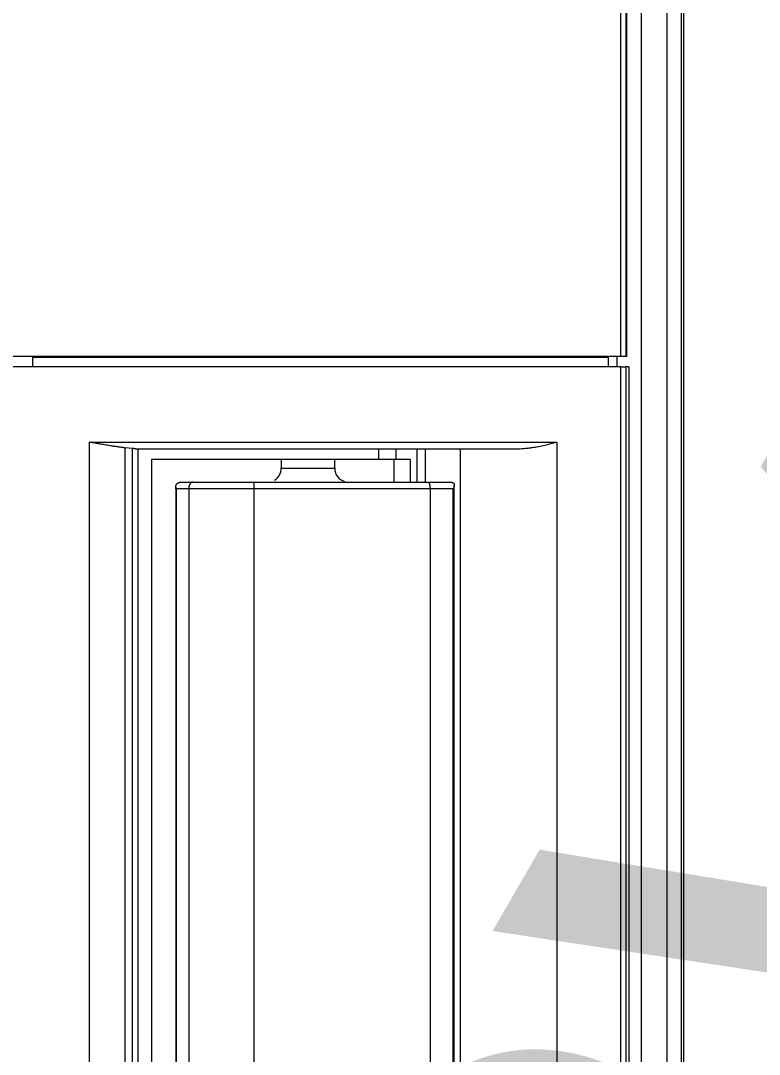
# Model space of a CAD drawing. Header units: metres. Extents: x -101133.8 to -101066.7, y -24899.3 to -24824.7.
# Drawn here: x -101102.272 to -101102.1643, y -24841.239 to -24841.0882 of the extents above; entities that cross this region are included whole.
import ezdxf

# ---------------------------------------------------------------- set-up
doc = ezdxf.new("R2010")
doc.units = ezdxf.units.M
doc.header["$LTSCALE"] = 0.2
doc.header["$PDSIZE"] = -5
for name, color, linetype in [('CMT-COTATION DIVERS', 1, 'Continuous'), ('CMT-CVC-MATERIEL', 30, 'Continuous'), ('CMT-PLB-EV-SOUS DALLAGE', 1, 'Continuous')]:
    doc.layers.add(name, color=color, linetype=linetype)
doc.styles.add('Arial', font='arial.ttf')
doc.styles.get("Standard").update_dxf_attribs({"font": 'arial.ttf'})
doc.dimstyles.get("Standard").update_dxf_attribs({"dimtxt": 0.18, "dimasz": 0.18, "dimexe": 0.18, "dimexo": 0.0625, "dimgap": 0.09, "dimtad": 0, "dimtih": 1, "dimtoh": 1, "dimdec": 4, "dimzin": 0, "dimdsep": 46, "dimtxsty": 'Standard', "dimcen": 0.09, "dimadec": 0, "dimazin": 0, "dimtfac": 1, "dimtdec": 4, "dimtofl": 0, "dimtmove": 0, "dimatfit": 3, "dimfxl": 1, "dimtolj": 1, "dimtzin": 0, "dimarcsym": 0})

# ---------------------------------------------------------------- blocks, each defined once
blk = doc.blocks.new('Cassette 600x600')
at = {"linetype": 'Continuous', "lineweight": 13}
for p, q in [((-20127.23, -42.83), (-20127.23, 52.01)), ((-20125.73, -42.83), (-20125.73, 52.01)), ((-20125.83, 43.01), (-20127.23, 43.01)), ((-20125.83, 43.01), (-20125.83, -40.99)), ((-20423.23, 34.66), (-20138.23, 34.66)), ((-20138.23, 34.66), (-20138.23, -33.48)), ((-20139.04, 29.53), (-20422.42, 29.53)), ((-20139.14, 28.38), (-20139.04, 29.53)), ((-20422.32, 28.38), (-20139.14, 28.38)), ((-20139.23, 27.61), (-20422.23, 27.61)), ((-20139.23, -27.9), (-20139.23, 27.75)), ((-20140.73, 25.61), (-20420.73, 25.61)), ((-20140.73, -7.53), (-20140.73, 25.61)), ((-20144.77, 22.09), (-20416.69, 22.09)), ((-20145.03, 22.05), (-20416.43, 22.05)), ((-20145.03, 20.21), (-20145.03, 22.05)), ((-20144.04, 21.38), (-20144.03, 21.2)), ((-20144.03, 21.2), (-20144.03, 19.6)), ((-20145.03, 20.21), (-20416.43, 20.21)), ((-20145.03, 10.71), (-20145.03, 20.21)), ((-20144.03, 19.6), (-20144.03, 10.67)), ((-20145.03, 10.71), (-20416.43, 10.71)), ((-20145.03, -14.99), (-20145.03, 10.71)), ((-20144.03, 10.67), (-20144.03, -14.7)), ((-20140.73, 6.71), (-20142.03, 6.71)), ((-20142.03, 6.71), (-20142.03, -1.09)), ((-20142.03, -1.09), (-20140.73, -1.09)), ((-20140.73, -9.99), (-20140.73, -7.53)), ((-20140.73, -7.53), (-20139.23, -7.53)), ((-20140.73, -9.69), (-20144.03, -9.69)), ((-20139.23, -9.99), (-20140.73, -9.99)), ((-20140.73, -12.11), (-20140.73, -9.99)), ((-20140.73, -12.11), (-20144.03, -12.11)), ((-20139.23, -13.09), (-20144.03, -13.09)), ((-20145.03, -14.99), (-20416.43, -14.99)), ((-20145.03, -18.37), (-20145.03, -14.99)), ((-20139.23, -14.26), (-20144.03, -14.26)), ((-20144.03, -14.7), (-20144.03, -17.85)), ((-20144.03, -17.85), (-20144.04, -18.07)), ((-20422.23, -19.44), (-20139.23, -19.44)), ((-20416.95, -18.53), (-20144.51, -18.53)), ((-20416.43, -18.37), (-20145.03, -18.37)), ((-20138.23, -33.48), (-20423.23, -33.48)), ((-20125.83, -40.99), (-20127.23, -40.99)), ((-20125.73, -40.99), (-20125.83, -40.99)), ((-20434.23, -42.83), (-20127.23, -42.83)), ((-20127.23, -43.54), (-20434.23, -43.54)), ((-20127.23, -42.3), (-20125.73, -42.3)), ((-20127.23, -42.83), (-20127.23, -43.54)), ((-20127.23, -44), (-20127.23, -43.54)), ((-20125.73, -42.83), (-19988.84, -42.83)), ((-20125.73, -43.54), (-20125.73, -42.83)), ((-19988.84, -43.54), (-20125.73, -43.54)), ((-20125.73, -43.69), (-20125.73, -43.54)), ((-20125.73, -43.69), (-19987.53, -43.69)), ((-20127.23, -44), (-20434.23, -44)), ((-19987.53, -45.76), (-20573.93, -45.76)), ((-20573.93, -49.58), (-19987.53, -49.58)), ((-19987.53, -51.6), (-20573.93, -51.6)), ((-20573.93, -51.99), (-19987.53, -51.99))]:
    blk.add_line(p, q, dxfattribs=at)
for centre, radius, start, end in [((-20144.78, 3.31), 7.4, 84.1787, 91.9347), ((-20142.03, 8.71), 2, 210.8445, 270), ((-20142.03, -3.09), 2, 90, 163.2061)]:
    blk.add_arc(centre, radius, start, end, dxfattribs=at)
for points, knots in [([(-20139.04, 29.53), (-20139.01, 29.69), (-20138.99, 29.86), (-20138.97, 30.02), (-20138.95, 30.18), (-20138.93, 30.34), (-20138.9, 30.5), (-20138.88, 30.67), (-20138.86, 30.84), (-20138.84, 30.99), (-20138.82, 31.14), (-20138.8, 31.28), (-20138.77, 31.48), (-20138.73, 31.69), (-20138.69, 31.99), (-20138.64, 32.26), (-20138.6, 32.54), (-20138.55, 32.8), (-20138.51, 33.05), (-20138.47, 33.3), (-20138.42, 33.55), (-20138.37, 33.84), (-20138.32, 34.12), (-20138.27, 34.45), (-20138.24, 34.62), (-20138.24, 34.63), (-20138.24, 34.63), (-20138.23, 34.63), (-20138.23, 34.64), (-20138.23, 34.64), (-20138.23, 34.64), (-20138.23, 34.65), (-20138.23, 34.65), (-20138.23, 34.65), (-20138.23, 34.65), (-20138.23, 34.66), (-20138.23, 34.66)], [0, 0, 0, 0, 1, 1, 1, 2, 2, 2, 3, 3, 3, 4, 4, 4, 5, 5, 5, 6, 6, 6, 7, 7, 7, 8, 8, 8, 9, 9, 9, 10, 10, 10, 11, 11, 11, 12, 12, 12, 12]), ([(-20139.23, 27.75), (-20139.23, 27.77), (-20139.23, 27.78), (-20139.22, 27.8), (-20139.22, 27.82), (-20139.22, 27.83), (-20139.22, 27.85), (-20139.22, 27.87), (-20139.21, 27.88), (-20139.21, 27.9), (-20139.21, 27.92), (-20139.21, 27.94), (-20139.2, 27.96), (-20139.2, 27.98), (-20139.2, 28), (-20139.19, 28.02), (-20139.19, 28.04), (-20139.18, 28.07), (-20139.18, 28.09), (-20139.18, 28.11), (-20139.17, 28.14), (-20139.17, 28.16), (-20139.16, 28.19), (-20139.16, 28.21), (-20139.16, 28.23), (-20139.16, 28.25), (-20139.15, 28.26), (-20139.15, 28.27), (-20139.15, 28.28), (-20139.15, 28.3), (-20139.15, 28.31), (-20139.15, 28.32), (-20139.15, 28.33), (-20139.15, 28.35), (-20139.14, 28.36), (-20139.14, 28.37), (-20139.14, 28.38)], [0, 0, 0, 0, 1, 1, 1, 2, 2, 2, 3, 3, 3, 4, 4, 4, 5, 5, 5, 6, 6, 6, 7, 7, 7, 8, 8, 8, 9, 9, 9, 10, 10, 10, 11, 11, 11, 12, 12, 12, 12]), ([(-20145.03, 22.05), (-20145.03, 22.05), (-20145.03, 22.05), (-20145.03, 22.05), (-20145.03, 22.05), (-20145.03, 22.05), (-20145.03, 22.05), (-20145.03, 22.05), (-20145.03, 22.05), (-20145.03, 22.05), (-20145.03, 22.05), (-20145.03, 22.05), (-20145.02, 22.05), (-20145.02, 22.06), (-20145, 22.06), (-20144.99, 22.06), (-20144.98, 22.07), (-20144.97, 22.07), (-20144.96, 22.07), (-20144.95, 22.07), (-20144.94, 22.07), (-20144.93, 22.08), (-20144.92, 22.08), (-20144.91, 22.08), (-20144.89, 22.08), (-20144.87, 22.09), (-20144.84, 22.09), (-20144.81, 22.09), (-20144.78, 22.09), (-20144.75, 22.09), (-20144.73, 22.09), (-20144.7, 22.09), (-20144.67, 22.09), (-20144.64, 22.08), (-20144.61, 22.08), (-20144.59, 22.07), (-20144.56, 22.07), (-20144.54, 22.06), (-20144.52, 22.06), (-20144.5, 22.05), (-20144.48, 22.04), (-20144.46, 22.03), (-20144.45, 22.02), (-20144.43, 22.01), (-20144.41, 22), (-20144.39, 21.99), (-20144.37, 21.98), (-20144.35, 21.97), (-20144.34, 21.96), (-20144.32, 21.95), (-20144.31, 21.94), (-20144.3, 21.93), (-20144.29, 21.92), (-20144.27, 21.9), (-20144.26, 21.89), (-20144.25, 21.88), (-20144.24, 21.87), (-20144.23, 21.85), (-20144.21, 21.84), (-20144.2, 21.82), (-20144.19, 21.81), (-20144.18, 21.8), (-20144.18, 21.79), (-20144.17, 21.78), (-20144.17, 21.77), (-20144.16, 21.76), (-20144.15, 21.75), (-20144.15, 21.74), (-20144.14, 21.73), (-20144.13, 21.71), (-20144.13, 21.7), (-20144.12, 21.69), (-20144.12, 21.68), (-20144.11, 21.67), (-20144.11, 21.65), (-20144.1, 21.64), (-20144.1, 21.63), (-20144.09, 21.62), (-20144.09, 21.61), (-20144.08, 21.59), (-20144.08, 21.58), (-20144.08, 21.57), (-20144.07, 21.56), (-20144.07, 21.54), (-20144.07, 21.53), (-20144.06, 21.52), (-20144.06, 21.51), (-20144.06, 21.49), (-20144.06, 21.48), (-20144.05, 21.47), (-20144.05, 21.46), (-20144.05, 21.44), (-20144.05, 21.43), (-20144.04, 21.42), (-20144.04, 21.41), (-20144.04, 21.39), (-20144.04, 21.38)], [0, 0, 0, 0, 1, 1, 1, 2, 2, 2, 3, 3, 3, 4, 4, 4, 5, 5, 5, 6, 6, 6, 7, 7, 7, 8, 8, 8, 9, 9, 9, 10, 10, 10, 11, 11, 11, 12, 12, 12, 13, 13, 13, 14, 14, 14, 15, 15, 15, 16, 16, 16, 17, 17, 17, 18, 18, 18, 19, 19, 19, 20, 20, 20, 21, 21, 21, 22, 22, 22, 23, 23, 23, 24, 24, 24, 25, 25, 25, 26, 26, 26, 27, 27, 27, 28, 28, 28, 29, 29, 29, 30, 30, 30, 31, 31, 31, 32, 32, 32, 32]), ([(-20144.03, 19.6), (-20144.03, 19.61), (-20144.03, 19.61), (-20144.03, 19.61), (-20144.03, 19.61), (-20144.03, 19.62), (-20144.03, 19.62), (-20144.03, 19.62), (-20144.03, 19.62), (-20144.03, 19.63), (-20144.03, 19.63), (-20144.03, 19.63), (-20144.03, 19.63), (-20144.03, 19.64), (-20144.03, 19.65), (-20144.03, 19.66), (-20144.04, 19.67), (-20144.04, 19.68), (-20144.04, 19.69), (-20144.04, 19.69), (-20144.04, 19.7), (-20144.05, 19.71), (-20144.05, 19.72), (-20144.05, 19.73), (-20144.05, 19.74), (-20144.06, 19.75), (-20144.07, 19.77), (-20144.08, 19.78), (-20144.09, 19.8), (-20144.09, 19.82), (-20144.11, 19.83), (-20144.12, 19.85), (-20144.13, 19.86), (-20144.14, 19.88), (-20144.15, 19.89), (-20144.17, 19.91), (-20144.18, 19.92), (-20144.2, 19.94), (-20144.21, 19.95), (-20144.23, 19.96), (-20144.25, 19.98), (-20144.26, 19.99), (-20144.28, 20), (-20144.3, 20.02), (-20144.32, 20.03), (-20144.34, 20.04), (-20144.36, 20.05), (-20144.38, 20.06), (-20144.41, 20.07), (-20144.43, 20.08), (-20144.45, 20.09), (-20144.47, 20.1), (-20144.5, 20.11), (-20144.52, 20.12), (-20144.55, 20.13), (-20144.57, 20.14), (-20144.59, 20.15), (-20144.62, 20.15), (-20144.65, 20.16), (-20144.67, 20.17), (-20144.7, 20.17), (-20144.73, 20.18), (-20144.75, 20.18), (-20144.78, 20.18), (-20144.81, 20.19), (-20144.83, 20.19), (-20144.86, 20.19), (-20144.89, 20.2), (-20144.92, 20.2), (-20144.95, 20.2), (-20144.97, 20.2), (-20145, 20.2), (-20145.03, 20.21)], [0, 0, 0, 0, 1, 1, 1, 2, 2, 2, 3, 3, 3, 4, 4, 4, 5, 5, 5, 6, 6, 6, 7, 7, 7, 8, 8, 8, 9, 9, 9, 10, 10, 10, 11, 11, 11, 12, 12, 12, 13, 13, 13, 14, 14, 14, 15, 15, 15, 16, 16, 16, 17, 17, 17, 18, 18, 18, 19, 19, 19, 20, 20, 20, 21, 21, 21, 22, 22, 22, 23, 23, 23, 24, 24, 24, 24]), ([(-20144.03, -14.7), (-20144.03, -14.7), (-20144.03, -14.71), (-20144.03, -14.71), (-20144.03, -14.71), (-20144.03, -14.71), (-20144.03, -14.71), (-20144.03, -14.71), (-20144.03, -14.71), (-20144.03, -14.71), (-20144.03, -14.72), (-20144.03, -14.72), (-20144.03, -14.72), (-20144.03, -14.72), (-20144.03, -14.73), (-20144.03, -14.73), (-20144.04, -14.73), (-20144.04, -14.74), (-20144.04, -14.74), (-20144.04, -14.75), (-20144.04, -14.75), (-20144.05, -14.75), (-20144.05, -14.76), (-20144.05, -14.76), (-20144.05, -14.77), (-20144.06, -14.77), (-20144.07, -14.78), (-20144.08, -14.79), (-20144.09, -14.8), (-20144.09, -14.81), (-20144.11, -14.81), (-20144.12, -14.82), (-20144.13, -14.83), (-20144.14, -14.84), (-20144.15, -14.84), (-20144.17, -14.85), (-20144.18, -14.86), (-20144.2, -14.86), (-20144.21, -14.87), (-20144.23, -14.88), (-20144.25, -14.88), (-20144.26, -14.89), (-20144.28, -14.9), (-20144.3, -14.9), (-20144.32, -14.91), (-20144.34, -14.91), (-20144.36, -14.92), (-20144.38, -14.93), (-20144.41, -14.93), (-20144.43, -14.94), (-20144.45, -14.94), (-20144.47, -14.95), (-20144.5, -14.95), (-20144.52, -14.95), (-20144.55, -14.96), (-20144.57, -14.96), (-20144.59, -14.97), (-20144.62, -14.97), (-20144.65, -14.97), (-20144.67, -14.98), (-20144.7, -14.98), (-20144.73, -14.98), (-20144.75, -14.98), (-20144.78, -14.98), (-20144.81, -14.99), (-20144.83, -14.99), (-20144.86, -14.99), (-20144.89, -14.99), (-20144.92, -14.99), (-20144.95, -14.99), (-20144.97, -14.99), (-20145, -14.99), (-20145.03, -14.99)], [0, 0, 0, 0, 1, 1, 1, 2, 2, 2, 3, 3, 3, 4, 4, 4, 5, 5, 5, 6, 6, 6, 7, 7, 7, 8, 8, 8, 9, 9, 9, 10, 10, 10, 11, 11, 11, 12, 12, 12, 13, 13, 13, 14, 14, 14, 15, 15, 15, 16, 16, 16, 17, 17, 17, 18, 18, 18, 19, 19, 19, 20, 20, 20, 21, 21, 21, 22, 22, 22, 23, 23, 23, 24, 24, 24, 24]), ([(-20144.04, -18.07), (-20144.05, -18.08), (-20144.05, -18.09), (-20144.05, -18.11), (-20144.05, -18.12), (-20144.05, -18.13), (-20144.06, -18.14), (-20144.06, -18.16), (-20144.06, -18.17), (-20144.06, -18.18), (-20144.07, -18.19), (-20144.07, -18.21), (-20144.07, -18.22), (-20144.08, -18.23), (-20144.08, -18.24), (-20144.09, -18.25), (-20144.09, -18.26), (-20144.09, -18.27), (-20144.1, -18.29), (-20144.1, -18.3), (-20144.11, -18.31), (-20144.11, -18.32), (-20144.12, -18.33), (-20144.13, -18.34), (-20144.13, -18.35), (-20144.14, -18.35), (-20144.14, -18.36), (-20144.15, -18.37), (-20144.16, -18.38), (-20144.16, -18.39), (-20144.17, -18.4), (-20144.18, -18.41), (-20144.18, -18.41), (-20144.19, -18.42), (-20144.2, -18.43), (-20144.2, -18.43), (-20144.21, -18.44), (-20144.22, -18.45), (-20144.24, -18.46), (-20144.25, -18.47), (-20144.26, -18.48), (-20144.27, -18.48), (-20144.29, -18.49), (-20144.3, -18.5), (-20144.31, -18.5), (-20144.33, -18.51), (-20144.34, -18.51), (-20144.35, -18.51), (-20144.37, -18.52), (-20144.39, -18.52), (-20144.41, -18.53), (-20144.43, -18.53), (-20144.45, -18.53), (-20144.47, -18.53), (-20144.49, -18.53), (-20144.51, -18.53), (-20144.53, -18.53), (-20144.55, -18.53), (-20144.57, -18.53), (-20144.59, -18.53), (-20144.62, -18.52), (-20144.64, -18.52), (-20144.67, -18.51), (-20144.7, -18.5), (-20144.74, -18.5), (-20144.76, -18.49), (-20144.79, -18.48), (-20144.82, -18.47), (-20144.85, -18.46), (-20144.88, -18.44), (-20144.92, -18.43), (-20144.95, -18.41), (-20144.97, -18.4), (-20144.98, -18.4), (-20144.98, -18.4), (-20144.99, -18.4), (-20144.99, -18.39), (-20144.99, -18.39), (-20145, -18.39), (-20145, -18.39), (-20145.01, -18.38), (-20145.01, -18.38), (-20145.02, -18.38), (-20145.02, -18.38), (-20145.02, -18.38), (-20145.03, -18.38), (-20145.03, -18.37), (-20145.03, -18.37), (-20145.03, -18.37), (-20145.03, -18.37), (-20145.03, -18.37), (-20145.03, -18.37), (-20145.03, -18.37), (-20145.03, -18.37), (-20145.03, -18.37), (-20145.03, -18.37), (-20145.03, -18.37)], [0, 0, 0, 0, 1, 1, 1, 2, 2, 2, 3, 3, 3, 4, 4, 4, 5, 5, 5, 6, 6, 6, 7, 7, 7, 8, 8, 8, 9, 9, 9, 10, 10, 10, 11, 11, 11, 12, 12, 12, 13, 13, 13, 14, 14, 14, 15, 15, 15, 16, 16, 16, 17, 17, 17, 18, 18, 18, 19, 19, 19, 20, 20, 20, 21, 21, 21, 22, 22, 22, 23, 23, 23, 24, 24, 24, 25, 25, 25, 26, 26, 26, 27, 27, 27, 28, 28, 28, 29, 29, 29, 30, 30, 30, 31, 31, 31, 32, 32, 32, 32]), ([(-20138.23, -33.48), (-20138.23, -33.48), (-20138.23, -33.48), (-20138.23, -33.48), (-20138.23, -33.47), (-20138.23, -33.47), (-20138.23, -33.47), (-20138.23, -33.47), (-20138.23, -33.47), (-20138.23, -33.46), (-20138.24, -33.46), (-20138.24, -33.46), (-20138.24, -33.46), (-20138.29, -33.26), (-20138.38, -32.91), (-20138.46, -32.59), (-20138.55, -32.27), (-20138.62, -31.99), (-20138.69, -31.7), (-20138.76, -31.41), (-20138.82, -31.12), (-20138.89, -30.8), (-20138.95, -30.49), (-20139.01, -30.14), (-20139.04, -29.9), (-20139.07, -29.69), (-20139.09, -29.56), (-20139.1, -29.4), (-20139.12, -29.24), (-20139.14, -29.07), (-20139.15, -28.9), (-20139.17, -28.73), (-20139.18, -28.56), (-20139.19, -28.4), (-20139.21, -28.23), (-20139.22, -28.06), (-20139.23, -27.9)], [0, 0, 0, 0, 1, 1, 1, 2, 2, 2, 3, 3, 3, 4, 4, 4, 5, 5, 5, 6, 6, 6, 7, 7, 7, 8, 8, 8, 9, 9, 9, 10, 10, 10, 11, 11, 11, 12, 12, 12, 12])]:
    blk.add_open_spline(points, degree=3, knots=knots, dxfattribs=at)
blk = doc.blocks.new('COT-45')
at = {"color": 0}
for p, q in [((0, -1), (0, 1)), ((-1, 0), (1, 0))]:
    blk.add_line(p, q, dxfattribs=at)
at = {"color": 0, "const_width": 0.4}
blk.add_lwpolyline([(-0.4419, -0.4419), (0.4419, 0.4419)], dxfattribs=at)
blk = doc.blocks.new('*D100')
at = {"layer": 'CMT-COTATION DIVERS', "color": 0, "lineweight": -2}
for p, q in [((-101102.4716, -24841.75016), (-101102.4716, -24840.95954)), ((-101100.54331, -24841.75016), (-101100.54331, -24840.95954)), ((-101102.4466, -24841.00954), (-101100.56831, -24841.00954))]:
    blk.add_line(p, q, dxfattribs=at)
at = {"layer": 'Defpoints', "color": 0, "lineweight": 15}
for p in [(-101100.54331, -24841.00954), (-101102.4716, -24841.78016), (-101100.54331, -24841.78016)]:
    blk.add_point(p, dxfattribs=at)
at = {"layer": 'CMT-COTATION DIVERS', "color": 0, "lineweight": -2, "xscale": 0.025, "yscale": 0.025, "zscale": 0.025, "rotation": 180}
blk.add_blockref('COT-45', (-101102.4716, -24841.00954), dxfattribs=at)
at = {"layer": 'CMT-COTATION DIVERS', "color": 0, "lineweight": -2, "xscale": 0.025, "yscale": 0.025, "zscale": 0.025}
blk.add_blockref('COT-45', (-101100.54331, -24841.00954), dxfattribs=at)
at = {"layer": 'CMT-COTATION DIVERS', "color": 0, "lineweight": 15, "insert": (-101101.50745, -24840.93372), "char_height": 0.075, "attachment_point": 5}
blk.add_mtext('\\A1;193', dxfattribs=at)

msp = doc.modelspace()

# ---------------------------------------------------------------- block references
at = {"layer": 'CMT-CVC-MATERIEL', "xscale": 0.001, "yscale": 0.001, "zscale": 0.001, "rotation": 90}
msp.add_blockref('Cassette 600x600', (-101102.22728, -24821.01151), dxfattribs=at)

# ---------------------------------------------------------------- texts
at = {"layer": 'CMT-PLB-EV-SOUS DALLAGE', "linetype": 'Continuous', "lineweight": 20, "insert": (-101102.20559, -24841.32793), "char_height": 0.1, "attachment_point": 4, "rotation": 60, "style": 'Arial'}
msp.add_mtext('PVCø100', dxfattribs=at)

# ---------------------------------------------------------------- dimensions: what is measured, and where the dimension line sits
at = {"layer": 'CMT-COTATION DIVERS', "lineweight": 15}
dim = msp.add_linear_dim(base=(-101100.54331, -24841.00954), p1=(-101102.4716, -24841.78016), p2=(-101100.54331, -24841.78016), dimstyle='Standard', override={"dimscale": 0.05, "dimtxt": 1.5, "dimasz": 0.5, "dimexe": 1, "dimexo": 0.6, "dimgap": 0.75, "dimtad": 1, "dimtih": 0, "dimtoh": 0, "dimdec": 0, "dimlfac": 100, "dimblk": 'COT-45', "dimcen": 0, "dimadec": 2, "dimazin": 2, "dimtdec": 2, "dimtix": 1, "dimtmove": 1, "dimfrac": 1}, dxfattribs=at)
dim.commit()
dim.dimension.update_dxf_attribs({"geometry": '*D100', "text_midpoint": (-101101.50745, -24840.93372)})

doc.saveas('drawing.dxf')
